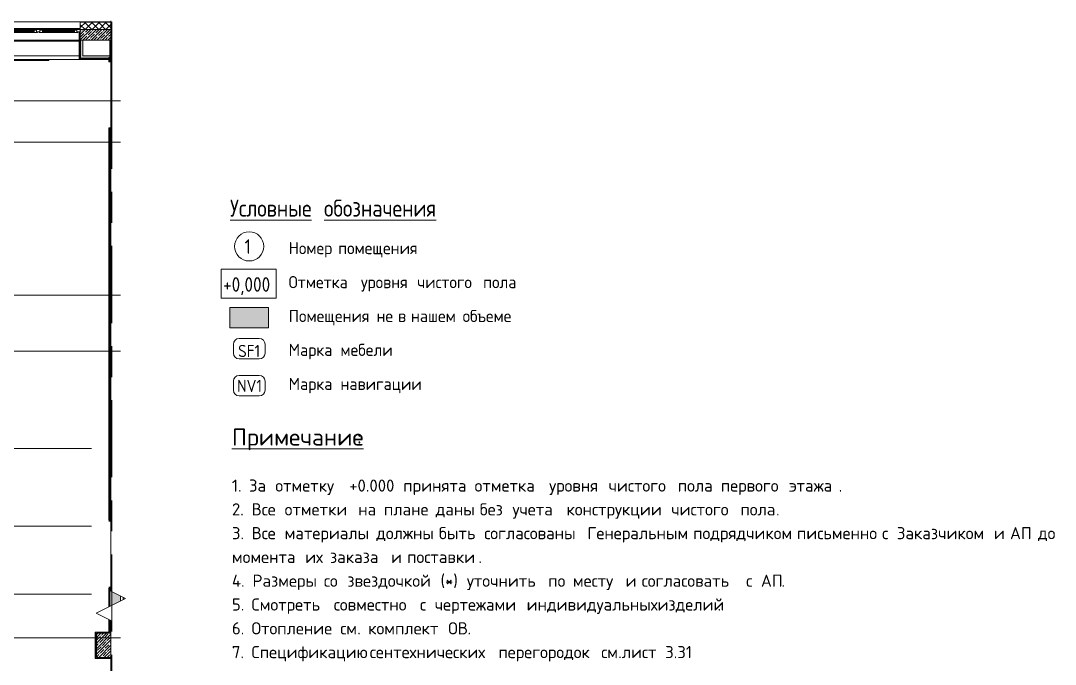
# Model space of a CAD drawing. Header units: millimetres. Extents: x -2766 to 205613, y -8553 to 29000.
# Drawn here: x 36433 to 57727, y 10558 to 23800 of the extents above; entities that cross this region are included whole.
import ezdxf

# ---------------------------------------------------------------- set-up
doc = ezdxf.new("R2010")
doc.units = ezdxf.units.MM
doc.linetypes.add('Осевая', pattern=[3175, 635, -476.25, 1587.5, -476.25])
for name, color, linetype, lineweight in [('A-DETL', 7, 'Continuous', 9), ('A-DETL-GENF', 7, 'Continuous', 9), ('A-GLAZ', 7, 'Continuous', 9), ('A-GLAZ-1', 7, 'Continuous', 13), ('A-WALL', 7, 'Continuous', 9), ('G-ANNO-TEXT', 7, 'Continuous', 9), ('I-WALL', 7, 'Continuous', 9), ('S-COLS', 7, 'Continuous', 9), ('Знаки', 7, 'Continuous', 9), ('Оси', 7, 'Continuous', 9), ('Оси-2', 7, 'Осевая', 9)]:
    doc.layers.add(name, color=color, linetype=linetype, lineweight=lineweight)
for name, color, linetype, lineweight, true_color in [('A-DETL-GENF-2', 7, 'Continuous', 9, 0xf5f5f5), ('A-WALL-1', 9, 'Continuous', 9, 0x808080), ('A-WALL-FNSH-1', 9, 'Continuous', 9, 0x808080), ('G-ANNO-TEXT-1', 7, 'Continuous', 9, 0x3c3c3c), ('G-ANNO-TEXT-2', 7, 'Continuous', 9, 0x008000)]:
    doc.layers.add(name, color=color, linetype=linetype, lineweight=lineweight, true_color=true_color)
doc.styles.add('GOST Common_2', font='GOST_Common.ttf', dxfattribs={"width": 0.9, "height": 300})
doc.styles.add('GOST Common_3', font='GOST_Common.ttf', dxfattribs={"height": 250})
doc.styles.add('GOST Common_4', font='GOST_Common.ttf', dxfattribs={"width": 0.9, "height": 350})
doc.styles.add('ISOCPEUR', font='isocpeur.ttf', dxfattribs={"width": 0.9, "height": 250})
doc.styles.add('ISOCPEUR_2', font='isocpeur.ttf', dxfattribs={"height": 250})
doc.styles.add('ISOCPEUR_3', font='isocpeur.ttf', dxfattribs={"height": 350})
pattern_1 = [(45, (0, 0), (-57.02463, 57.02463), []), (45, (57.025, 0), (-57.02463, 57.02463), [100.806, -20.161, 3.353, -16.808])]
pattern_2 = [(0, (0, 0), (121.92, 30.48), [10.058, -81.382, 10.058, -81.382, -487.68]), (0, (0, 0), (121.92, 30.48), [-182.88, 10.058, -172.822, 10.058, -81.382, -213.36]), (0, (0, 0), (121.92, 30.48), [-457.2, 10.058, -50.902, 10.058, -142.342]), (120, (45.72, 15.24), (-87.356454, 90.345817), [10.058, -81.382, 10.058, -81.382, -487.68]), (120, (45.72, 15.24), (-87.356454, 90.345817), [-182.88, 10.058, -172.822, 10.058, -81.382, -213.36]), (120, (45.72, 15.24), (-87.356454, 90.345817), [-457.2, 10.058, -50.902, 10.058, -142.342]), (240, (60.96, 76.2), (-34.563546, -120.825817), [10.058, -81.382, 10.058, -81.382, -487.68]), (240, (60.96, 76.2), (-34.563546, -120.825817), [-182.88, 10.058, -172.822, 10.058, -81.382, -213.36]), (240, (60.96, 76.2), (-34.563546, -120.825817), [-457.2, 10.058, -50.902, 10.058, -142.342])]
pattern_3 = [(45, (0, 0), (-106.066, 106.066), []), (135, (0, 0), (-106.066, -106.066), [])]

# ---------------------------------------------------------------- blocks, each defined once
blk = doc.blocks.new('120_Окно_СКБ_2Ст - 120_Окно_СКБ_2Ст 3100х2500 _мал_створка слева_ 2-V37-План расстановки мебели и оборудования 2 этажа в осях 1-12')
at = {"layer": 'A-GLAZ'}
for p, q in [((1550, -57), (-1550, -57)), ((-1550, -127), (-1500, -127)), ((-1430, -107), (600, -107)), ((600, -117), (-1430, -117)), ((670, -127), (700, -127)), ((770, -107), (1430, -107)), ((1430, -117), (770, -117)), ((1500, -127), (1530, -127))]:
    blk.add_line(p, q, dxfattribs=at)
at = {"layer": 'A-GLAZ-1'}
for p, q in [((-1550, -127), (-1550, -57)), ((-1550, -57), (-1480, -57)), ((-1480, -127), (-1550, -127)), ((-1480, -127), (-1500, -127)), ((-1500, -127), (-1500, -137)), ((-1500, -137), (670, -137)), ((670, -137), (-1500, -137)), ((-1480, -57), (-1480, -127)), ((650, -87), (-1480, -87)), ((-1480, -87), (-1480, -127)), ((-1430, -137), (-1430, -87)), ((600, -137), (600, -87)), ((650, -127), (650, -57)), ((650, -57), (720, -57)), ((650, -127), (650, -87)), ((720, -127), (650, -127)), ((670, -127), (650, -127)), ((670, -137), (670, -127)), ((720, -127), (700, -127)), ((700, -127), (700, -137)), ((700, -137), (1500, -137)), ((1500, -137), (700, -137)), ((720, -57), (720, -127)), ((1480, -87), (720, -87)), ((720, -87), (720, -127)), ((770, -137), (770, -87)), ((1430, -137), (1430, -87)), ((1480, -127), (1480, -57)), ((1480, -57), (1550, -57)), ((1480, -127), (1480, -87)), ((1550, -127), (1480, -127)), ((1500, -127), (1480, -127)), ((1500, -137), (1500, -127)), ((1550, -57), (1550, -127))]:
    blk.add_line(p, q, dxfattribs=at)
blk = doc.blocks.new('BSC_Колонна _Прямоугольная - 500х500-V70-План расстановки мебели и оборудования 2 этажа в осях 1-12')
at = {"layer": 'S-COLS'}
h = blk.add_hatch(dxfattribs=at)
h.set_pattern_fill('FP_77', color=256, style=0, pattern_type=2)
h.set_pattern_definition([(45, (-38240, -10950), (-57.02463, 57.02463), []), (45, (-38182.975, -10950), (-57.02463, 57.02463), [100.806, -20.161, 3.353, -16.808])])
h.paths.add_polyline_path([(-250, -250), (48, -250), (48, 250), (-250, 250)])
for p, q in [((48, 250), (-250, 250)), ((-250, 250), (-250, -250)), ((-250, -250), (48, -250))]:
    blk.add_line(p, q, dxfattribs=at)
blk = doc.blocks.new('Съемный металлический экран с перфорацией - E1-V144-План расстановки мебели и оборудования 2 этажа в осях 1-12')
at = {"layer": 'Знаки'}
h = blk.add_hatch(dxfattribs=at)
h.set_pattern_fill('FP_95', color=256, style=0, pattern_type=2)
h.set_pattern_definition([(180, (36991.406, 23003), (-6e-15, -50.8), [13.612, -74.376]), (240, (36966.006, 22996.194), (43.99409, -25.4), [13.612, -74.376]), (300, (36959.2, 22970.794), (43.99409, 25.4), [13.612, -74.376]), (210, (36977.79, 23003), (-9e-05, -101.59984), [13.612, -87.988]), (210, (37003.19, 22959.01), (-9e-05, -101.59984), [13.612, -87.988]), (330, (36991.41, 23003), (87.98809, 50.79984), [13.612, -87.988]), (330, (36966.01, 22959.01), (87.98809, 50.79984), [13.612, -87.988]), (270, (36959.2, 22984.41), (87.988, -50.8), [13.612, -87.988]), (270, (37010, 22984.41), (87.988, -50.8), [13.612, -87.988])])
h.paths.add_polyline_path([(36, 20), (0, 20), (0, 0), (1800, 0), (1800, 20), (202, 20)])
for p, q in [((1800, 20), (0, 20)), ((0, 20), (0, 0)), ((0, 0), (1800, 0)), ((1800, 0), (1800, 20))]:
    blk.add_line(p, q, dxfattribs=at)
blk = doc.blocks.new('Зашивка приборов отопления22 - Зашивка приборов отопления-33321747-План расстановки мебели и оборудования 2 этажа в осях 1-12')
at = {"layer": 'A-WALL'}
for p, q in [((37268, 26888), (34188, 26888)), ((34188, 26567), (37268, 26567)), ((37268, 26567), (34188, 26567)), ((34188, 26492), (37268, 26492))]:
    blk.add_line(p, q, dxfattribs=at)
blk = doc.blocks.new('DET_L_Линия разрыва - М100-30654710-План расстановки мебели и оборудования 2 этажа в осях 1-12')
at = {"layer": 'A-DETL-GENF'}
for p, q in [((11890, 300), (11740, 0)), ((12190, -300), (11890, 300)), ((11740, 0), (0, 0)), ((12340, 0), (12190, -300)), ((24080, 0), (12340, 0))]:
    blk.add_line(p, q, dxfattribs=at)

msp = doc.modelspace()

# ---------------------------------------------------------------- hatches: boundary and pattern name
at = {"layer": 'A-DETL-GENF-2'}
msp.add_hatch(color=256, dxfattribs=at).paths.add_polyline_path([(41532.2, 17479.4), (41532.2, 17901), (40739.7, 17901), (40739.7, 17479.4)])
at = {"layer": 'A-WALL'}
h = msp.add_hatch(dxfattribs=at)
h.set_pattern_fill('FP_12', color=256, style=0, pattern_type=2)
h.set_pattern_definition([(45, (0, 0), (-70.71068, 70.71068), []), (135, (0, 0), (-70.71068, -70.71068), [])])
h.paths.add_polyline_path([(38287.7, 23620), (38287.7, 23770), (37660, 23770), (37660, 23620)])
h.paths.add_polyline_path([(34560, 23620), (34560, 23770), (33840, 23770), (33840, 23620), (33986.7, 23620)])
at = {"layer": 'I-WALL'}
h = msp.add_hatch(dxfattribs=at)
h.set_pattern_fill('FP_15', color=256, style=0, pattern_type=2)
h.set_pattern_definition(pattern_1)
h.paths.add_polyline_path([(38287.7, 23400), (38287.7, 23620), (37660, 23620), (37660, 23400)])
h.paths.add_polyline_path([(34560, 23400), (34560, 23620), (33610, 23620), (33610, 23400), (33986.7, 23400)])
h = msp.add_hatch(dxfattribs=at)
h.set_pattern_fill('FP_87', color=256, style=0, pattern_type=2)
h.set_pattern_definition(pattern_2)
h.paths.add_polyline_path([(37660, 23400), (37660, 23568), (37640, 23568), (37640, 23400)])
h = msp.add_hatch(dxfattribs=at)
h.set_pattern_fill('FP_88', color=256, style=0, pattern_type=2)
h.set_pattern_definition(pattern_3)
h.paths.add_polyline_path([(37640, 23004), (37652.5, 23004), (37652.5, 23399), (37640, 23399), (37640, 23213.5)])
h = msp.add_hatch(dxfattribs=at)
h.set_pattern_fill('FP_88', color=256, style=0, pattern_type=2)
h.set_pattern_definition(pattern_3)
h.paths.add_polyline_path([(37665, 23016.5), (37665, 23399), (37652.5, 23399), (37652.5, 23016.5)])
for points in [[(37665, 23029), (37715, 23029), (37715, 23399), (37665, 23399), (37665, 23213.5)], [(38270, 23029), (38270, 23079), (37715, 23079), (37715, 23029)]]:
    msp.add_hatch(color=256, dxfattribs=at).paths.add_polyline_path(points)
h = msp.add_hatch(dxfattribs=at)
h.set_pattern_fill('FP_15', color=256, style=0, pattern_type=2)
h.set_pattern_definition(pattern_1)
h.paths.add_polyline_path([(38270, 11200), (38287.7, 11200), (38287.7, 11459.9), (38270, 11468.7), (38270, 11459.9)])
h.paths.add_polyline_path([(38270, 11751), (38490, 11861), (38490, 11958.7), (38287.7, 12059.9), (38287.7, 12125), (38270, 12125), (38270, 11852.6)])
h.paths.add_polyline_path([(38270, 13525), (38287.7, 13525), (38287.7, 21575), (38270, 21575), (38270, 16934.8)])
h.paths.add_polyline_path([(38287.7, 22975), (38287.7, 23400), (38270, 23400), (38270, 22975)])
h = msp.add_hatch(dxfattribs=at)
h.set_pattern_fill('FP_88', color=256, style=0, pattern_type=2)
h.set_pattern_definition(pattern_3)
h.paths.add_polyline_path([(38250, 23004), (38270, 23004), (38270, 23016.5), (37652.5, 23016.5), (37652.5, 23004), (38249, 23004)])
h = msp.add_hatch(dxfattribs=at)
h.set_pattern_fill('FP_88', color=256, style=0, pattern_type=2)
h.set_pattern_definition(pattern_3)
h.paths.add_polyline_path([(38270, 23016.5), (38270, 23029), (37665, 23029), (37665, 23016.5), (37715, 23016.5)])
h = msp.add_hatch(dxfattribs=at)
h.set_pattern_fill('FP_87', color=256, style=0, pattern_type=2)
h.set_pattern_definition(pattern_2)
h.paths.add_polyline_path([(38270, 11200), (38270, 11468.7), (38250, 11478.7), (38250, 11200)])
h.paths.add_polyline_path([(38250, 11741), (38270, 11751), (38270, 12125), (38250, 12125), (38250, 11909.9)])
h.paths.add_polyline_path([(38270, 13525), (38270, 21575), (38250, 21575), (38250, 13525)])
h.paths.add_polyline_path([(38250, 22975), (38270, 22975), (38270, 23041.5), (38250, 23041.5)])
h = msp.add_hatch(dxfattribs=at)
h.set_pattern_fill('FP_87', color=256, style=0, pattern_type=2)
h.set_pattern_definition(pattern_2)
h.paths.add_polyline_path([(38287.7, 22955), (38287.7, 22975), (38250, 22975), (38250, 22955)])
h = msp.add_hatch(dxfattribs=at)
h.set_pattern_fill('FP_87', color=256, style=0, pattern_type=2)
h.set_pattern_definition(pattern_2)
h.paths.add_polyline_path([(38287.7, 21575), (38287.7, 21595), (38250, 21595), (38250, 21575), (38270, 21575)])
h = msp.add_hatch(dxfattribs=at)
h.set_pattern_fill('FP_87', color=256, style=0, pattern_type=2)
h.set_pattern_definition(pattern_2)
h.paths.add_polyline_path([(38270, 13505), (38287.7, 13505), (38287.7, 13525), (38270, 13525), (38270, 13510)])
h = msp.add_hatch(dxfattribs=at)
h.set_pattern_fill('FP_87', color=256, style=0, pattern_type=2)
h.set_pattern_definition(pattern_2)
h.paths.add_polyline_path([(38270, 12125), (38287.7, 12125), (38287.7, 12145), (38270, 12145), (38270, 12140)])
h = msp.add_hatch(dxfattribs=at)
h.set_pattern_fill('FP_15', color=256, style=0, pattern_type=2)
h.set_pattern_definition(pattern_1)
h.paths.add_polyline_path([(38540, 11886), (38587.7, 11909.9), (38540, 11933.7), (38540, 11909.9)])
h = msp.add_hatch(dxfattribs=at)
h.set_pattern_fill('FP_87', color=256, style=0, pattern_type=2)
h.set_pattern_definition(pattern_2)
h.paths.add_polyline_path([(38250, 11200), (38250, 11220), (37970, 11220), (37970, 11200), (37990, 11200)])
h = msp.add_hatch(dxfattribs=at)
h.set_pattern_fill('FP_87', color=256, style=0, pattern_type=2)
h.set_pattern_definition(pattern_2)
h.paths.add_polyline_path([(37990, 10680), (37990, 11200), (37970, 11200), (37970, 10680)])
h = msp.add_hatch(dxfattribs=at)
h.set_pattern_fill('FP_87', color=256, style=0, pattern_type=2)
h.set_pattern_definition(pattern_2)
h.paths.add_polyline_path([(38287.7, 10680), (38287.7, 10700), (37990, 10700), (37990, 10680)])

# ---------------------------------------------------------------- linework, layer by layer
at = {"layer": 'A-DETL'}
for p, q in [((41532.2, 17901), (40739.7, 17901)), ((40739.7, 17901), (40739.7, 17479.4)), ((41532.2, 17479.4), (41532.2, 17901)), ((40739.7, 17479.4), (41532.2, 17479.4)), ((40929.7, 17261.4), (41342.2, 17261.4)), ((40809.7, 16959.7), (40809.7, 17141.4)), ((41462.2, 17141.4), (41462.2, 16959.7)), ((41342.2, 16839.7), (40929.7, 16839.7)), ((40929.7, 16501.7), (41342.2, 16501.7)), ((40809.7, 16200.1), (40809.7, 16381.7)), ((41462.2, 16381.7), (41462.2, 16200.1)), ((41342.2, 16080.1), (40929.7, 16080.1))]:
    msp.add_line(p, q, dxfattribs=at)
msp.add_circle((41136, 19156.2), 300, dxfattribs=at)
for centre, start, end in [((40929.7, 17141.4), 90, 180), ((41342.2, 17141.4), 0, 90), ((40929.7, 16959.7), 180, 270), ((41342.2, 16959.7), 270, 0), ((40929.7, 16381.7), 90, 180), ((41342.2, 16381.7), 0, 90), ((40929.7, 16200.1), 180, 270), ((41342.2, 16200.1), 270, 0)]:
    msp.add_arc(centre, 120, start, end, dxfattribs=at)
at = {"layer": 'A-WALL'}
for p, q in [((34560, 23778), (37660, 23778)), ((38287.7, 23773), (37660, 23773)), ((38287.7, 23770), (37660, 23770)), ((38287.7, 23620), (34560, 23620)), ((37640, 23004), (37640, 23399)), ((37652.5, 23016.5), (37652.5, 23399)), ((37665, 23029), (37665, 23399)), ((38270, 23016.5), (37652.5, 23016.5)), ((38270, 23029), (37665, 23029)), ((37715, 23004), (38249, 23004)), ((38270, 23004), (38249, 23004)), ((38270, 23041.5), (38270, 22975)), ((38250, 22975), (38287.7, 22975)), ((38287.7, 21575), (38250, 21575)), ((38270, 13505), (38270, 21575)), ((38270, 11751), (38270, 12145)), ((38250, 12125), (38250, 11741)), ((38250, 11220), (38250, 11478.7)), ((38270, 11468.7), (38270, 11200)), ((38250, 11220), (37970, 11220)), ((38287.7, 10680), (37990, 10680))]:
    msp.add_line(p, q, dxfattribs=at)
at = {"layer": 'A-WALL-1'}
for p, q in [((37660, 23400), (37660, 23770)), ((37660, 23568), (37640, 23568)), ((37640, 23400), (38287.7, 23400)), ((37715, 23399), (37640, 23399)), ((37715, 23079), (37715, 23399)), ((38270, 23400), (38270, 23041.5)), ((38270, 23079), (37715, 23079)), ((38250, 23041.5), (38250, 22955)), ((38270, 23041.5), (38250, 23041.5)), ((38250, 22955), (38287.7, 22955)), ((38250, 21595), (38250, 21575)), ((38287.7, 21595), (38250, 21595)), ((38287.7, 13525), (38250, 13525)), ((38250, 12125), (38287.7, 12125)), ((38490, 11861), (38490, 11958.7)), ((38540, 11933.7), (38540, 11886)), ((37970, 11220), (37970, 10680))]:
    msp.add_line(p, q, dxfattribs=at)
at = {"layer": 'A-WALL-FNSH-1'}
for p, q in [((38287.7, 23778), (37660, 23778)), ((37660, 23778), (37660, 23770)), ((37640, 23568), (37639, 23568)), ((37639, 23568), (37639, 23400)), ((37640, 23400), (37640, 23568)), ((37639, 23400), (37640, 23400)), ((37639, 23379), (37639, 22999.5)), ((37640, 23379), (37639, 23379)), ((37639, 22999.5), (37640, 22999.5)), ((37715, 23004), (37640, 23004)), ((37640, 22999.5), (37640, 23003)), ((37640, 23003), (38249, 23003)), ((38249, 23003), (38249, 22975)), ((38249, 22975), (38250, 22975)), ((38250, 21575), (38249, 21575)), ((38249, 21575), (38249, 13525)), ((38250, 13525), (38250, 21575)), ((38249, 13525), (38250, 13525)), ((38287.7, 13506), (38250, 13506)), ((38250, 13506), (38250, 13505)), ((38250, 13505), (38287.7, 13505)), ((38287.7, 12145), (38250, 12145)), ((38250, 12145), (38250, 12144)), ((38250, 12144), (38287.7, 12144)), ((38250, 12125), (38249, 12125)), ((38249, 12125), (38249, 11740.5)), ((38249, 11479.2), (38249, 11221)), ((37969, 11221), (37969, 10679)), ((38249, 11221), (37969, 11221)), ((37969, 10679), (38287.7, 10679)), ((37990, 10680), (37970, 10680))]:
    msp.add_line(p, q, dxfattribs=at)
at = {"layer": 'G-ANNO-TEXT-1', "flags": 128}
msp.add_lwpolyline([(40559.2, 18686.7), (41693.1, 18686.7), (41693.1, 18090.7), (40559.2, 18090.7)], close=True, dxfattribs=at)
at = {"layer": 'I-WALL'}
for p, q in [((37639, 23379), (34561, 23379)), ((37639, 23400), (37630, 23400)), ((37630, 23400), (37630, 23380)), ((37630, 23380), (37640, 23380)), ((34561, 23004), (37640, 23004)), ((37640, 23003), (34561, 23003)), ((37651, 23004), (37651, 23003))]:
    msp.add_line(p, q, dxfattribs=at)
at = {"layer": 'Оси'}
for p, q in [((38310, 21277.7), (38310, 23777.7)), ((35990, 22150), (38490, 22150)), ((35990, 21300), (38490, 21300)), ((35990, 18150), (38490, 18150)), ((35990, 17000), (38490, 17000)), ((35390, 15000), (37890, 15000)), ((35390, 13400), (37890, 13400)), ((35390, 12000), (37890, 12000)), ((35990, 11100), (38490, 11100))]:
    msp.add_line(p, q, dxfattribs=at)
at = {"layer": 'Оси-2'}
msp.add_line((38310, 593.7), (38310, 21277.7), dxfattribs=at)

# ---------------------------------------------------------------- block references
at = {"layer": 'A-DETL-GENF', "rotation": 90.00000000000031}
msp.add_blockref('DET_L_Линия разрыва - М100-30654710-План расстановки мебели и оборудования 2 этажа в осях 1-12', (38287.7, -280), dxfattribs=at)
at = {"layer": 'A-GLAZ'}
msp.add_blockref('120_Окно_СКБ_2Ст - 120_Окно_СКБ_2Ст 3100х2500 _мал_створка слева_ 2-V37-План расстановки мебели и оборудования 2 этажа в осях 1-12', (36110, 23695), dxfattribs=at)
at = {"layer": 'A-WALL'}
msp.add_blockref('Зашивка приборов отопления22 - Зашивка приборов отопления-33321747-План расстановки мебели и оборудования 2 этажа в осях 1-12', (372.2, -3488.4), dxfattribs=at)
at = {"layer": 'S-COLS'}
msp.add_blockref('BSC_Колонна _Прямоугольная - 500х500-V70-План расстановки мебели и оборудования 2 этажа в осях 1-12', (38240, 10950), dxfattribs=at)
at = {"layer": 'Знаки', "rotation": 180}
msp.add_blockref('Съемный металлический экран с перфорацией - E1-V144-План расстановки мебели и оборудования 2 этажа в осях 1-12', (37010, 23003), dxfattribs=at)

# ---------------------------------------------------------------- texts
at = {"layer": 'G-ANNO-TEXT', "attachment_point": 1}
for s, insert, char_height, width, style in [('\\LУсловные', (40741.7, 20117.7), 350, 2215.063, 'GOST Common_4'), ('\\L\\fGOST Common|b0|i0|c204|p34|;\\W.9;\\L ', (42569.3, 20117.7), 350, 129.873, 'GOST Common_4'), ('\\Lобозначения', (42676.4, 20117.7), 350, 3015.948, 'GOST Common_4'), ('\\fGOST Common|b0|i0|c204|p34|;\\W.9;1', (41041.7, 19303.4), 300, 173.165, 'GOST Common_2'), ('\\LПримечание', (40780.4, 15407.8), 350, 3110.548, 'ISOCPEUR_3'), ('\\L\\fISOCPEUR|b0|i0|c204|p34|;\\L:', (43346.8, 15407.8), 350, 128.27, 'ISOCPEUR_3'), ('1. ', (40780.4, 14359.9), 250, 424.894, 'ISOCPEUR_2'), ('За', (41130.9, 14359.9), 250, 472.996, 'ISOCPEUR_2'), ('\\fISOCPEUR|b0|i0|c204|p34|; ', (41521.2, 14359.9), 250, 184.388, 'ISOCPEUR_2'), ('отметку', (41673.3, 14359.9), 250, 1651.476, 'ISOCPEUR_2'), (' +0.000 ', (43035.9, 14359.9), 250, 1539.24, 'ISOCPEUR_2'), ('принята', (44305.9, 14359.9), 250, 1595.358, 'ISOCPEUR_2'), ('\\fISOCPEUR|b0|i0|c204|p34|; ', (45622.2, 14359.9), 250, 184.388, 'ISOCPEUR_2'), ('отметка', (45774.4, 14359.9), 250, 1675.527, 'ISOCPEUR_2'), ('\\fISOCPEUR|b0|i0|c204|p34|; ', (47156.8, 14359.9), 250, 184.388, 'ISOCPEUR_2'), ('уровня', (47309, 14359.9), 250, 1298.734, 'ISOCPEUR_2'), ('\\fISOCPEUR|b0|i0|c204|p34|; ', (48380.5, 14359.9), 250, 184.388, 'ISOCPEUR_2'), ('чистого', (48532.7, 14359.9), 250, 1539.24, 'ISOCPEUR_2'), ('\\fISOCPEUR|b0|i0|c204|p34|; ', (49802.7, 14359.9), 250, 184.388, 'ISOCPEUR_2'), ('пола', (49954.8, 14359.9), 250, 889.873, 'ISOCPEUR_2'), ('\\fISOCPEUR|b0|i0|c204|p34|; ', (50689, 14359.9), 250, 184.388, 'ISOCPEUR_2'), ('первого', (50841.1, 14359.9), 250, 1515.189, 'ISOCPEUR_2'), ('\\fISOCPEUR|b0|i0|c204|p34|; ', (52091.3, 14359.9), 250, 184.388, 'ISOCPEUR_2'), ('этажа', (52243.4, 14359.9), 250, 1242.616, 'ISOCPEUR_2'), ('\\fISOCPEUR|b0|i0|c204|p34|;.', (53268.7, 14359.9), 250, 88.186, 'ISOCPEUR_2'), ('2. ', (40780.4, 13870.4), 250, 489.029, 'ISOCPEUR_2'), ('Все', (41183.9, 13870.4), 250, 641.35, 'ISOCPEUR_2'), ('\\fISOCPEUR|b0|i0|c204|p34|; ', (41713, 13870.4), 250, 184.388, 'ISOCPEUR_2'), ('\\fISOCPEUR|b0|i0|c204|p34|; ', (43227.8, 13870.4), 250, 184.388, 'ISOCPEUR_2'), ('\\fISOCPEUR|b0|i0|c204|p34|; ', (43756.9, 13870.4), 250, 184.388, 'ISOCPEUR_2'), ('\\fISOCPEUR|b0|i0|c204|p34|; ', (44821.9, 13870.4), 250, 184.388, 'ISOCPEUR_2'), ('\\fISOCPEUR|b0|i0|c204|p34|; ', (45728.1, 13870.4), 250, 184.388, 'ISOCPEUR_2'), ('без', (45880.2, 13870.4), 250, 633.333, 'ISOCPEUR_2'), ('\\fISOCPEUR|b0|i0|c204|p34|; ', (46402.8, 13870.4), 250, 184.388, 'ISOCPEUR_2'), ('\\fISOCPEUR|b0|i0|c204|p34|; ', (47514, 13870.4), 250, 184.388, 'ISOCPEUR_2'), ('\\fISOCPEUR|b0|i0|c204|p34|; ', (49670.4, 13870.4), 250, 184.388, 'ISOCPEUR_2'), ('\\fISOCPEUR|b0|i0|c204|p34|; ', (51092.5, 13870.4), 250, 184.388, 'ISOCPEUR_2'), ('отметки', (41865.2, 13870.4), 250, 1651.476, 'ISOCPEUR_2'), ('на', (43379.9, 13870.4), 250, 456.962, 'ISOCPEUR_2'), ('плане', (43909.1, 13870.4), 250, 1106.329, 'ISOCPEUR_2'), ('даны', (44974, 13870.4), 250, 913.924, 'ISOCPEUR_2'), ('учета', (46554.9, 13870.4), 250, 1162.447, 'ISOCPEUR_2'), ('конструкции', (47666.1, 13870.4), 250, 2429.113, 'ISOCPEUR_2'), ('чистого', (49822.5, 13870.4), 250, 1539.24, 'ISOCPEUR_2'), ('пола', (51244.6, 13870.4), 250, 889.873, 'ISOCPEUR_2'), ('\\fISOCPEUR|b0|i0|c204|p34|;.', (51978.9, 13870.4), 250, 88.186, 'ISOCPEUR_2'), ('3. ', (40780.4, 13381), 250, 489.029, 'ISOCPEUR_2'), ('Все', (41183.9, 13381), 250, 641.35, 'ISOCPEUR_2'), ('\\fISOCPEUR|b0|i0|c204|p34|; ', (41713, 13381), 250, 184.388, 'ISOCPEUR_2'), ('материалы', (41865.2, 13381), 250, 2100.421, 'ISOCPEUR_2'), ('\\fISOCPEUR|b0|i0|c204|p34|; ', (43598.2, 13381), 250, 184.388, 'ISOCPEUR_2'), ('должны', (43750.3, 13381), 250, 1378.902, 'ISOCPEUR_2'), ('\\fISOCPEUR|b0|i0|c204|p34|; ', (44888, 13381), 250, 184.388, 'ISOCPEUR_2'), ('быть', (45040.2, 13381), 250, 945.991, 'ISOCPEUR_2'), ('\\fISOCPEUR|b0|i0|c204|p34|; ', (45820.7, 13381), 250, 184.388, 'ISOCPEUR_2'), ('согласованы', (45972.8, 13381), 250, 2389.029, 'ISOCPEUR_2'), ('\\fISOCPEUR|b0|i0|c204|p34|; ', (47944, 13381), 250, 184.388, 'ISOCPEUR_2'), ('Генеральным', (48096.1, 13381), 250, 2453.164, 'ISOCPEUR_2'), ('\\fISOCPEUR|b0|i0|c204|p34|; ', (50120.2, 13381), 250, 184.388, 'ISOCPEUR_2'), ('подрядчиком', (50272.3, 13381), 250, 2405.062, 'ISOCPEUR_2'), ('\\fISOCPEUR|b0|i0|c204|p34|; ', (52256.7, 13381), 250, 184.388, 'ISOCPEUR_2'), ('письменно', (52408.8, 13381), 250, 1940.084, 'ISOCPEUR_2'), ('\\fISOCPEUR|b0|i0|c204|p34|; ', (54009.5, 13381), 250, 184.388, 'ISOCPEUR_2'), ('\\fISOCPEUR|b0|i0|c204|p34|;с', (54161.7, 13381), 250, 184.388, 'ISOCPEUR_2'), ('\\fISOCPEUR|b0|i0|c204|p34|; ', (54313.8, 13381), 250, 184.388, 'ISOCPEUR_2'), ('Заказчиком', (54465.9, 13381), 250, 2236.708, 'ISOCPEUR_2'), ('\\fISOCPEUR|b0|i0|c204|p34|; ', (56311.4, 13381), 250, 184.388, 'ISOCPEUR_2'), ('\\fISOCPEUR|b0|i0|c204|p34|;и', (56463.5, 13381), 250, 216.456, 'ISOCPEUR_2'), ('\\fISOCPEUR|b0|i0|c204|p34|; ', (56642.1, 13381), 250, 184.388, 'ISOCPEUR_2'), ('АП', (56794.3, 13381), 250, 513.08, 'ISOCPEUR_2'), ('\\fISOCPEUR|b0|i0|c204|p34|; ', (57217.6, 13381), 250, 184.388, 'ISOCPEUR_2'), ('до', (57369.7, 13381), 250, 432.911, 'ISOCPEUR_2'), ('\\fISOCPEUR|b0|i0|c204|p34|; ', (57726.9, 13381), 250, 184.388, 'ISOCPEUR_2'), ('момента', (40780.4, 12891.5), 250, 1643.459, 'ISOCPEUR_2'), ('\\fISOCPEUR|b0|i0|c204|p34|; ', (42136.4, 12891.5), 250, 184.388, 'ISOCPEUR_2'), ('их', (42288.5, 12891.5), 250, 432.911, 'ISOCPEUR_2'), ('\\fISOCPEUR|b0|i0|c204|p34|; ', (42645.7, 12891.5), 250, 184.388, 'ISOCPEUR_2'), ('заказа', (42797.8, 12891.5), 250, 1338.818, 'ISOCPEUR_2'), ('\\fISOCPEUR|b0|i0|c204|p34|; ', (43902.4, 12891.5), 250, 184.388, 'ISOCPEUR_2'), ('\\fISOCPEUR|b0|i0|c204|p34|;и', (44054.6, 12891.5), 250, 216.456, 'ISOCPEUR_2'), ('\\fISOCPEUR|b0|i0|c204|p34|; ', (44233.2, 12891.5), 250, 184.388, 'ISOCPEUR_2'), ('поставки', (44385.3, 12891.5), 250, 1779.746, 'ISOCPEUR_2'), ('\\fISOCPEUR|b0|i0|c204|p34|;.', (45853.7, 12891.5), 250, 88.186, 'ISOCPEUR_2'), ('4. ', (40780.4, 12402), 250, 513.08, 'ISOCPEUR_2'), ('Размеры', (41203.7, 12402), 250, 1595.358, 'ISOCPEUR_2'), ('\\fISOCPEUR|b0|i0|c204|p34|; ', (42520, 12402), 250, 184.388, 'ISOCPEUR_2'), ('\\fISOCPEUR|b0|i0|c204|p34|; ', (43002.9, 12402), 250, 184.388, 'ISOCPEUR_2'), ('звездочкой', (43155, 12402), 250, 2132.489, 'ISOCPEUR_2'), (' (*) ', (44914.5, 12402), 250, 849.789, 'ISOCPEUR_2'), ('\\fISOCPEUR|b0|i0|c204|p34|; ', (47137, 12402), 250, 184.388, 'ISOCPEUR_2'), ('\\fISOCPEUR|b0|i0|c204|p34|; ', (47646.3, 12402), 250, 184.388, 'ISOCPEUR_2'), ('\\fISOCPEUR|b0|i0|c204|p34|; ', (48731.1, 12402), 250, 184.388, 'ISOCPEUR_2'), ('\\fISOCPEUR|b0|i0|c204|p34|; ', (49061.8, 12402), 250, 184.388, 'ISOCPEUR_2'), ('\\fISOCPEUR|b0|i0|c204|p34|; ', (51211.6, 12402), 250, 184.388, 'ISOCPEUR_2'), ('\\fISOCPEUR|b0|i0|c204|p34|; ', (51515.8, 12402), 250, 184.388, 'ISOCPEUR_2'), ('АП', (51668, 12402), 250, 513.08, 'ISOCPEUR_2'), ('со', (42672.1, 12402), 250, 400.844, 'ISOCPEUR_2'), ('уточнить', (45615.6, 12402), 250, 1843.881, 'ISOCPEUR_2'), ('по', (47289.1, 12402), 250, 432.911, 'ISOCPEUR_2'), ('месту', (47798.4, 12402), 250, 1130.379, 'ISOCPEUR_2'), ('\\fISOCPEUR|b0|i0|c204|p34|;и', (48883.2, 12402), 250, 216.456, 'ISOCPEUR_2'), ('согласовать', (49214, 12402), 250, 2421.096, 'ISOCPEUR_2'), ('\\fISOCPEUR|b0|i0|c204|p34|;с', (51363.7, 12402), 250, 184.388, 'ISOCPEUR_2'), ('\\fISOCPEUR|b0|i0|c204|p34|;.', (52091.3, 12402), 250, 88.186, 'ISOCPEUR_2'), ('5. ', (40780.4, 11912.5), 250, 489.029, 'ISOCPEUR_2'), ('Смотреть', (41183.9, 11912.5), 250, 1867.932, 'ISOCPEUR_2'), ('\\fISOCPEUR|b0|i0|c204|p34|; ', (42725.1, 11912.5), 250, 184.388, 'ISOCPEUR_2'), ('совместно', (42877.2, 11912.5), 250, 1964.134, 'ISOCPEUR_2'), ('\\fISOCPEUR|b0|i0|c204|p34|; ', (44497.8, 11912.5), 250, 184.388, 'ISOCPEUR_2'), ('\\fISOCPEUR|b0|i0|c204|p34|;с', (44649.9, 11912.5), 250, 184.388, 'ISOCPEUR_2'), ('\\fISOCPEUR|b0|i0|c204|p34|; ', (44802, 11912.5), 250, 184.388, 'ISOCPEUR_2'), ('чертежами', (44954.2, 11912.5), 250, 2108.438, 'ISOCPEUR_2'), ('\\fISOCPEUR|b0|i0|c204|p34|; ', (46693.8, 11912.5), 250, 184.388, 'ISOCPEUR_2'), ('индивидуальных', (46845.9, 11912.5), 250, 3078.48, 'ISOCPEUR_2'), ('\\fISOCPEUR|b0|i0|c204|p34|; ', (49385.9, 11912.5), 250, 184.388, 'ISOCPEUR_2'), ('изделий', (49538.1, 11912.5), 250, 1499.156, 'ISOCPEUR_2'), ('\\fISOCPEUR|b0|i0|c204|p34|;.', (50775, 11912.5), 250, 88.186, 'ISOCPEUR_2'), ('6. ', (40780.4, 11423), 250, 489.029, 'ISOCPEUR_2'), ('Отопление', (41183.9, 11423), 250, 2028.269, 'ISOCPEUR_2'), ('\\fISOCPEUR|b0|i0|c204|p34|; ', (42857.3, 11423), 250, 184.388, 'ISOCPEUR_2'), ('см', (43009.5, 11423), 250, 424.894, 'ISOCPEUR_2'), ('комплект', (43584.9, 11423), 250, 1811.814, 'ISOCPEUR_2'), ('\\fISOCPEUR|b0|i0|c204|p34|; ', (45079.8, 11423), 250, 184.388, 'ISOCPEUR_2'), ('ОВ', (45232, 11423), 250, 481.013, 'ISOCPEUR_2'), ('. ', (43360.1, 11423), 250, 272.574, 'ISOCPEUR_2'), ('\\fISOCPEUR|b0|i0|c204|p34|;.', (45628.9, 11423), 250, 88.186, 'ISOCPEUR_2'), ('7. ', (40780.4, 10933.6), 250, 489.029, 'ISOCPEUR_2'), ('Спецификацию', (41183.9, 10933.6), 250, 2765.822, 'ISOCPEUR_2'), ('\\fISOCPEUR|b0|i0|c204|p34|; ', (43465.9, 10933.6), 250, 184.388, 'ISOCPEUR_2'), ('сентехнических', (43618, 10933.6), 250, 3022.362, 'ISOCPEUR_2'), ('\\fISOCPEUR|b0|i0|c204|p34|; ', (46111.7, 10933.6), 250, 184.388, 'ISOCPEUR_2'), ('\\fISOCPEUR|b0|i0|c204|p34|; ', (48228.4, 10933.6), 250, 184.388, 'ISOCPEUR_2'), (' 3.31', (49538.1, 10933.6), 250, 857.806, 'ISOCPEUR_2'), ('перегородок', (46263.9, 10933.6), 250, 2381.012, 'ISOCPEUR_2'), ('см', (48380.5, 10933.6), 250, 424.894, 'ISOCPEUR_2'), ('\\fISOCPEUR|b0|i0|c204|p34|;.', (48731.1, 10933.6), 250, 88.186, 'ISOCPEUR_2'), ('лист', (48803.9, 10933.6), 250, 889.873, 'ISOCPEUR_2')]:
    msp.add_mtext(s, dxfattribs=dict(at, insert=insert, char_height=char_height, width=width, style=style))
at = {"layer": 'G-ANNO-TEXT-1', "attachment_point": 1}
for s, insert, char_height, width, style in [('Номер', (41947.9, 19246.1), 250, 1130.379, 'GOST Common_3'), ('\\fGOST Common|b0|i0|c204|p34|; ', (42880.6, 19246.1), 250, 104.219, 'GOST Common_3'), ('помещения', (42966.6, 19246.1), 250, 2060.337, 'GOST Common_3'), ('Отметка', (41947.9, 18546.1), 250, 1699.578, 'GOST Common_3'), ('\\fGOST Common|b0|i0|c204|p34|; ', (43350.2, 18546.1), 250, 104.219, 'GOST Common_3'), ('\\fGOST Common|b0|i0|c204|p34|; ', (44507.8, 18546.1), 250, 104.219, 'GOST Common_3'), ('\\fGOST Common|b0|i0|c204|p34|; ', (45863.8, 18546.1), 250, 104.219, 'GOST Common_3'), ('+0,000', (40599.2, 18523.4), 300, 1269.873, 'GOST Common_2'), ('уровня', (43436.2, 18546.1), 250, 1298.734, 'GOST Common_3'), ('чистого', (44593.8, 18546.1), 250, 1539.24, 'GOST Common_3'), ('пола', (45949.8, 18546.1), 250, 889.873, 'GOST Common_3'), ('Помещения', (41950.3, 17849.1), 250, 2084.387, 'GOST Common_3'), ('\\fGOST Common|b0|i0|c204|p34|; ', (43670.1, 17849.1), 250, 104.219, 'GOST Common_3'), ('не', (43756.1, 17849.1), 250, 432.911, 'GOST Common_3'), ('\\fGOST Common|b0|i0|c204|p34|; ', (44113.3, 17849.1), 250, 104.219, 'GOST Common_3'), ('\\fGOST Common|b0|i0|c204|p34|;в', (44199.3, 17849.1), 250, 216.456, 'GOST Common_3'), ('\\fGOST Common|b0|i0|c204|p34|; ', (44377.9, 17849.1), 250, 104.219, 'GOST Common_3'), ('нашем', (44463.9, 17849.1), 250, 1186.497, 'GOST Common_3'), ('\\fGOST Common|b0|i0|c204|p34|; ', (45442.8, 17849.1), 250, 104.219, 'GOST Common_3'), ('объеме', (45528.8, 17849.1), 250, 1362.869, 'GOST Common_3'), ('Марка', (41947.9, 17151.9), 250, 1186.497, 'GOST Common_3'), ('\\fGOST Common|b0|i0|c204|p34|; ', (42926.9, 17151.9), 250, 104.219, 'GOST Common_3'), ('мебели', (43012.9, 17151.9), 250, 1322.784, 'GOST Common_3'), ('Марка', (41947.9, 16451.9), 250, 1186.497, 'GOST Common_3'), ('\\fGOST Common|b0|i0|c204|p34|; ', (42926.9, 16451.9), 250, 104.219, 'GOST Common_3'), ('навигации', (43012.9, 16451.9), 250, 2020.253, 'GOST Common_3')]:
    msp.add_mtext(s, dxfattribs=dict(at, insert=insert, char_height=char_height, width=width, style=style))
at = {"layer": 'G-ANNO-TEXT-2', "char_height": 250, "attachment_point": 1, "style": 'ISOCPEUR'}
for s, insert, width in [('SF1', (40908.1, 17129.2), 548.354), ('NV1', (40888.3, 16411), 598.861)]:
    msp.add_mtext(s, dxfattribs=dict(at, insert=insert, width=width))

doc.saveas('drawing.dxf')
